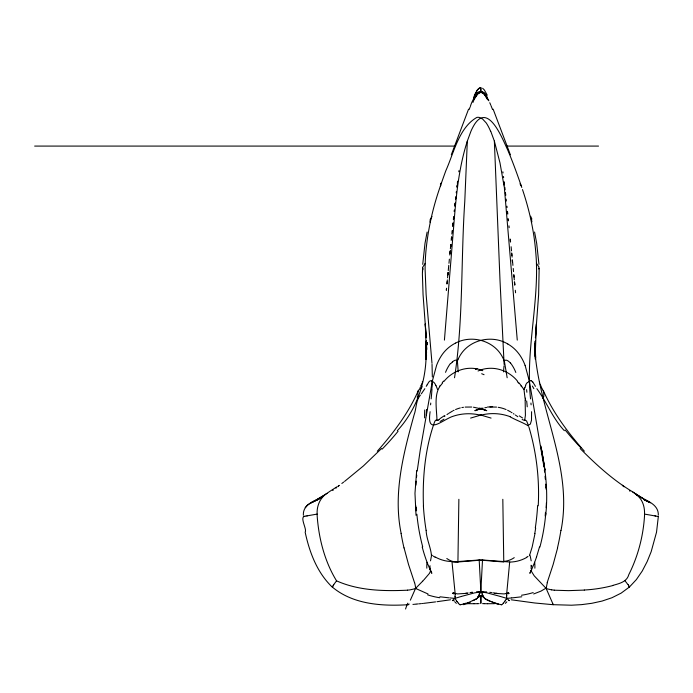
<?xml version="1.0" encoding="UTF-8"?>
<svg xmlns="http://www.w3.org/2000/svg" width="693" height="693" viewBox="0 0 693 693"><rect width="100%" height="100%" fill="white"/><g stroke="black" fill="none" stroke-linecap="round" stroke-linejoin="round"><path stroke-width="1.04" d="M432.337 376.957L432.034 364.353M506.687 595.434L506.626 596.734M426.689 343.07L426.056 358.359L426.541 342.81L426.152 357.779L426.412 341.346L426.299 356.999L426.282 340.791L426.507 355.985L425.259 323.856L426.264 337.803L423.059 294.629L422.401 274.047L422.583 267.463L422.522 271.734L422.626 267.342L425.225 263.383A214.856 214.691 -12.6 0 1 425.831 252.278C427.798 230.345 432.579 208.688 439.769 187.872C441.744 182.103 443.763 176.351 445.868 170.625C453.889 152.755 458.983 127.538 476.879 117.412A6.116 5.968 0 0 1 479.209 117.412L482.579 118.997L486.313 123.042A50.996 50.208 -47.5 0 1 490.618 131.358M553.257 604.677L546.136 588.426L534.225 575.84L531.063 570.772M407.467 590.202C383.662 591.276 358.671 590.722 336.555 580.847C324.748 561.642 318.875 538.825 317.203 516.406A61.746 60.239 -86.5 0 1 317.143 514.093C316.675 505.968 320.062 497.652 327.165 493.251M458.87 499.298L457.926 561.997L482.51 559.987L509.676 561.997L506.687 593.823M432.319 380.344L432.094 387.422M480.734 92.394L480.838 87.673L479.149 88.219L477.416 89.882L473.484 97.548M457.406 183.316L457.441 184.797A6.393 1.603 68.3 0 0 457.475 185.109M426.949 344.43L427.009 342.394M426.022 358.731L426.68 343.096M430.11 411.711C426.593 434.849 440.185 421.604 451.498 416.831A47.349 45.669 5.6 0 1 480.076 415.098M457.415 182.961L457.536 181.488M521.777 187.457C517.394 174.723 512.855 162.032 507.562 149.653C502.668 139.414 488.782 103.127 474.87 123.796A52.261 51.533 20.2 0 0 470.928 131.298L467.325 141.095L464.778 201.446C460.828 260.109 463.444 319.551 454.53 377.763M481.531 594.958L481.479 596.266M543.78 396.621L543.823 394.62A12.509 5.994 -76.5 0 0 543.806 393.719L543.208 390.35A2.278 1.178 -67.8 0 0 542.671 390.116L542.238 389.128M482.51 559.987L480.812 591.727M538.227 505.769C539.639 479.279 536.469 452.486 528.924 427.044M432.025 388.6L431.531 395.079M504.114 364.414L500.025 280.882L494.36 141.095L490.757 131.298M422.73 264.345L425 243.321L427.122 232.034M429.989 565.679L429.92 568.199M415.921 485.161L416.172 481.176M504.028 365.843L503.456 371.89M655.552 516.016L658.333 516.545L656.531 532.189L651.169 551.689L647.167 561.581L642.246 571.032L636.347 579.617L629.435 587.006L621.136 593.13L611.928 597.747L602.07 601.065L591.839 603.3L581.531 604.642L571.491 605.214L552.728 604.668L534.762 602.988L511.183 599.783M426.065 359.251L426.559 351.931M426.697 349.844L426.836 347.756M427.053 344.62L427.191 342.533M444.421 340.116L453.196 232.51C455.691 201.767 457.822 170.66 467.325 141.095M545.192 516.051L545.469 512.335M545.677 515.306C548.31 492.506 545.538 469.542 541.051 447.15L544.923 470.183L540.912 446.093M455.05 597.037L455.05 596.387M533.671 593.97L540.99 591.112L546.171 588.045M430.578 404.842L430.743 403.049M416.545 477.156L416.727 475.138M426.022 359.13C424.818 385.481 415.402 411.157 397.349 430.674M446.561 288.201L446.361 290.28L446.517 288.678M446.959 284.043L447.357 279.885M447.557 277.815L448.059 272.618M448.258 270.539L448.761 265.358M448.969 263.288L449.376 259.147M449.774 255.007L450.181 250.866M450.389 248.796L450.788 244.655M449.974 253.525L450.164 251.55M450.649 246.647L450.84 244.707M450.121 253.777L450.415 250.762M450.805 246.803L450.996 244.828M451.567 239.007L451.749 237.101M452.373 232.086L452.512 230.674M431.462 395.755L431.15 398.882M451.212 240.402L451.533 237.205M451.853 234.009L452.243 230.466M452.598 226.559L452.91 223.371M447.02 283.532L447.236 281.384M447.86 275.008L448.068 272.912M451.403 238.938L451.593 237.041M452.962 224.887L453.144 223.042M448.085 274.48L448.302 272.358M448.258 274.229L448.414 272.635M453.066 225.086L453.205 223.709M452.798 224.93L452.988 223.103M453.75 218.234L453.889 216.883M416.666 470.59L414.977 493.321L416.017 515.306M453.629 216.779L453.352 219.473M454.435 211.53L454.565 210.213M454.184 211.452L454.322 210.126M455.119 204.972L455.258 203.673M455.024 203.612L454.738 206.202M454.998 205.05L455.223 202.988M455.803 198.536L455.942 197.262M303.361 515.254C302.633 503.828 315.705 500.9 323.146 496.084L318.052 498.908L326.611 493.589M455.725 197.219L455.518 199.125M455.665 198.882L455.89 196.847M417.195 471.058L420.261 450.008L432.311 381.271L436.573 365.376A48.285 47.956 46.3 0 1 442.429 354.218A37.249 36.998 45.1 0 1 455.474 343.113M456.228 192.819L456.366 191.58M457.293 185.447L457.146 186.677M457.094 185.429L456.869 187.257M457.605 181.211L457.458 182.406M458.818 171.795L458.965 170.643M561.027 530.396C572.695 471.353 542.29 416.623 535.663 359.13M430.518 560.854L431.297 556.774A10.551 10.282 26 0 1 431.462 556.219C431.297 548.518 426.299 538.859 426.16 530.31M480.985 603.222L480.673 597.661A4.487 3.309 7.1 0 1 480.795 596.82L480.907 596.552A5.007 3.673 5.3 0 1 481.089 596.214L481.981 595.59M538.799 268.971L538.911 266.944L536.46 263.383A214.856 214.596 36.6 0 0 535.758 252.287C534.06 230.934 529.331 209.858 522.496 189.57M534.996 533.523L532.163 547.011L529.565 555.379M455.136 594.395L455.05 596.309M557.622 547.877L553.144 564.509L547.167 582.666M539.509 546.959L536.581 556.765M529.824 555.214L530.232 556.219A10.369 10.109 -26.2 0 1 530.388 556.782L531.176 560.854M451.308 154.79L468.563 109.156M422.219 382.224L422.401 381.73M524.913 387.578L525.701 385.585M524.87 387.708L524.116 389.483M421.474 384.199L421.665 383.705M469.144 109.537L470.088 107.094M430.249 219.265L429.972 222.158M421.084 385.187L420.686 386.174M470.391 106.341C472.011 100.45 479.357 85.802 485.472 96.119M420.079 387.656L420.279 387.162M531.453 570.018L534.13 563.6A143.815 142.836 -67.1 0 0 536.599 556.774M419.663 388.634L419.239 389.622M440.367 186.157L440.904 184.996M473.813 99.87C475.996 89.033 485.698 89.128 487.924 99.87L487.491 98.969A32.727 31.315 -11.1 0 0 485.299 94.906C483.783 92.195 479.842 91.173 477.849 93.979M422.652 581.193L415.549 588.426L410.343 600.19M479.305 594.334L478.447 596.223M531.21 570.469L531.401 570.07L529.859 573.293L531.133 570.608M418.936 390.107A2.278 1.178 68.6 0 0 418.485 390.358L418.416 390.428C408.541 412.985 393.537 432.865 377.313 451.212M458.255 358.887L459.909 355.778A23.311 22.904 4.5 0 1 460.507 354.825C470.131 339.431 492.316 334.606 507.778 343.988M474.393 95.27L477.598 89.648L480.032 87.794M478.551 596.223L478.499 596.335A14.432 14.198 73 0 1 478.161 596.95L477.849 597.479A8.021 7.944 10.9 0 1 477.694 597.73L477.59 597.73A7.753 7.493 -54 0 0 477.841 597.401L478.066 596.959M474.584 98.605L475.762 96.431M531.912 221.942L531.349 219.04M474.402 98.605L475.615 96.431M427.131 384.806L428.88 381.99A5.423 4.418 56.5 0 1 430.379 380.855L430.561 380.803A2.703 2.148 -78.9 0 1 431.098 380.734A2.885 2.356 88.5 0 1 432.319 381.245M427.001 385.039L426.238 386.356M475.407 97.488L477.035 94.95M524.722 419.984L525.415 415.272L525.138 400.008M424.826 388.695L421.344 393.841M418.416 390.428L418.113 391.199A6.445 3.257 70.2 0 0 418.044 391.692L417.888 393.719A12.405 5.761 77 0 0 417.87 394.612L417.914 396.613M409.069 603.932L408.671 604.495M504.599 601.455L503.447 603.231M612.785 585.42C619.239 583.567 626.888 582.016 628.837 574.549C637.915 556.522 643.165 536.529 644.49 516.406A61.746 60.222 86.5 0 0 644.525 514.093C644.845 506.843 642.498 499.133 636.391 494.715M333.342 585.161C332.969 585.767 332.458 586.321 332.233 586.997C353.187 604.642 382.493 606.34 408.705 604.686M333.671 584.684L336.555 580.847M476.715 94.291C478.542 90.09 483.861 90.896 485.351 94.88M506.436 598.995L506.869 598.405L511.642 597.92M506.748 598.561L505.812 599.826M439.804 386.555C433.965 394.984 436.633 409.338 436.971 419.984M420.408 395.123C415.731 400.441 416.519 408.272 414.154 414.674C403.543 453.144 392.896 493.347 401.143 533.35M476.152 95.703L477.72 93.581L480.803 91.848L484.06 93.581L487.292 98.605M440.384 385.776L442.654 382.926M505.136 600.692L505.518 600.207M476.022 95.703L479.218 92.282L480.881 91.848M477.338 598.076L476.992 598.501L477.347 598.172M450.71 363.669L452.338 361.971M305.206 507.648L307.545 505.006L310.897 502.832M424.289 579.4L429.443 573.388L430.63 570.789M443.979 381.41C453.057 370.045 469.1 364.83 482.796 370.686M423.821 579.92L422.791 581.037M333.021 586.295C332.207 587.777 331.245 586.001 330.431 585.29C316.467 570.945 309.303 551.437 305.163 532.189C307.38 529.279 298.458 515.774 305.752 516.086M381.531 448.536L363.349 465.982L344.577 481.41M505.353 603.343L506.843 601.879M337.69 486.798L339.267 485.343L338.305 485.958M478.516 596.89L480.344 596.43M478.343 597.037L477.893 597.392M343.737 482.051L341.831 483.471M528.967 381.6L528.144 382.181A6.376 5.042 -68.8 0 0 527.572 382.649M444.464 416.32L445.062 415.904M446.959 414.579L448.302 413.66M332.718 490.471L333.238 490.124M439.812 418.728L444.352 415.705M476.897 598.501L476.334 598.917L476.775 598.579M448.986 413.21L452.581 411.027M528.014 556.366L526.654 557.207M336.729 486.945L336.27 487.231M336.148 487.3L329.669 491.467A70.807 70.045 74.7 0 0 327.183 493.269M476.143 599.029L475.112 599.61M475.987 599.055L468.789 602.39A51.403 48.51 -2.9 0 1 467.766 602.737M315.713 500.615L321.205 497.609M474.731 599.809L473.761 600.303M321.231 497.531L311.235 502.754L319.204 498.882M453.326 410.62L454.071 410.247M500.19 596.404L486.91 592.836L480.647 591.883L482.752 591.995M625.077 580.873L628.023 584.684M311.018 502.841L319.014 498.977M455.483 343.139C470.937 334.806 492.125 340.055 501.351 355.093A23.181 22.739 -0.1 0 1 501.758 355.786L503.43 358.887A33.836 33.325 -33 0 1 504.339 360.94M453.118 600.485L452.39 600.614L454.825 598.405L461.295 596.456M475.017 410.646L481.99 408.229L475.026 410.646L476.741 409.979M507.9 593.849L508.567 593.598A14.232 14.215 13.3 0 0 509.225 593.312M478.04 370.998C491.883 364.735 508.454 369.75 517.706 381.41M467.766 602.754L465.774 603.421M525.069 420.192L526.559 420.911L528.317 425.164L530.336 424.125L531.505 420.235L531.583 411.711M507.9 593.061L508.567 592.836M470.616 418.087L481.548 414.856M479.66 409.139L483.099 408.151M461.503 596.404L474.376 592.922L480.725 591.9M463.496 604.105L460.862 604.617M508.671 600.467A2.244 0.632 33.1 0 0 508.991 600.588L509.303 600.632M508.558 592.948L504.088 593.918L494.559 593.329M484.814 407.761L486.521 407.441M461.876 407.579L463.487 407.293M306.999 515.869L317.151 514.093M470.01 592.61L472.349 592.255M470.876 592.602L472.409 592.368M521.768 596.786L511.876 597.903M468.044 592.922L465.679 593.269M436.971 601.697L450.511 599.783M304.054 516.467L303.395 516.554M435.533 601.896L423.527 603.378M467.134 593.329L457.605 593.918L453.127 592.948M422.219 603.516L422.661 603.464M421.327 603.603L419.074 603.828M418.156 603.924L416.285 604.088M415.341 604.175L415.817 604.131M460.1 604.703L460.672 604.66L459.918 604.712A2.122 2.088 -63.4 0 1 459.372 604.452M414.145 604.279L414.622 604.235M487.361 407.086L492.662 406.661M412.933 604.374L413.418 604.331M465.124 407.086L471.777 407.025M480.067 591.926L480.665 591.874A11.746 11.227 7.1 0 0 480.31 591.787M476.515 591.77L480.31 591.831M479.954 591.935L478.967 591.995M584.294 590.09L568.511 590.644L554.227 590.202M454.244 600.996L453.802 600.597M489.908 407.025L496.569 407.086M479.218 596.249L480.613 596.214A4.998 3.673 -6.1 0 1 480.786 596.552L480.89 596.82A4.496 3.326 -7 0 1 481.029 597.661L480.708 603.222M474.073 603.724L477.39 603.664M477.468 603.664L479.097 603.638M502.815 499.298L503.768 561.997L479.184 559.987L452.018 561.997L455.171 593.918A4.66 0.563 -62.1 0 1 455.258 594.118M487.707 603.724L494.49 603.664M34.65 146.084L454.582 146.084M506.531 146.084L598.518 146.084M467.195 603.664L473.977 603.724M482.588 603.638L484.225 603.664M484.303 603.664L487.612 603.724M481.081 596.214L482.649 596.257M658.333 516.554L657.64 516.467M501.637 604.712L501.801 604.72A3.222 2.98 -73.4 0 0 503.161 603.109M449.818 597.903L454.825 598.405L456.548 600.692M448.856 597.825L439.925 596.786M486.659 591.909L481.47 591.822A11.738 11.123 -7.2 0 0 481.046 591.935M497.591 593.468L496.015 593.269M497.479 593.563L495.902 593.373M500.926 604.642L501.585 604.703L498.388 604.114M473.475 407.198L481.167 408.87M495.226 593.165L492.862 592.801M489.726 592.307L491.675 592.61M551.706 589.89L547.998 589.041A28.569 27.278 -61 0 1 546.136 588.426M644.533 514.093L654.686 515.869M480.136 414.856L491.068 418.087M482.649 596.768L481.34 596.43A14.414 7.987 -7.3 0 1 480.509 596.673M500.398 596.456L506.869 598.405L509.303 600.614M495.919 603.421L493.918 602.754A51.403 48.553 2.8 0 1 492.896 602.408L485.706 599.055M531.133 380.803L531.314 380.864A5.423 4.349 -65.6 0 1 532.726 382.068M428.023 593.97L415.549 588.426A28.448 27.166 61.1 0 1 413.695 589.041L409.797 589.925A40.116 38.34 64.1 0 1 407.458 590.124M486.685 410.654L479.703 408.229L486.668 410.646M479.677 408.238L484.97 409.979M453.127 592.836L453.794 593.061M453.785 593.849L453.118 593.598A14.232 14.215 -10.1 0 1 452.46 593.312M510.195 416.831C515.757 420.123 523.795 422.791 528.629 426.117M490.393 601.446L489.752 601.16M643.762 499.506L650.458 502.754L644.256 499.74M645.209 500.225L649.705 502.425L646.812 500.987M507.614 410.247L510.576 411.867M487.5 600.095L486.962 599.809M486.832 599.748L485.602 599.003M435.039 557.207L433.194 556.063M511.295 412.309L512.006 412.751M632.726 491.961L643.641 498.908L635.083 493.589C642.662 500.103 658.679 502.356 658.324 515.168M580.154 448.536C595.945 464.475 612.733 479.825 632.025 491.467A59.849 59.243 -68.6 0 1 636.425 494.663M432.371 555.535L431.843 555.154M480.526 596.162L479.842 595.685M513.392 413.66L514.067 414.119M629.487 490.809L629.989 491.164M517.81 416.727L516.623 415.904M515.375 415.029L516.008 415.471M622.349 485.291L623.284 486.122M432.727 381.6L433.489 382.138A6.54 5.189 69.2 0 1 434.121 382.64A9.269 8.507 -85.8 0 1 435.88 385.637M423.102 269.153L422.531 268.33M482.389 92.282L483.965 93.581L487.101 98.605M623.336 486.165L624.003 486.798M482.623 88.271L484.355 89.969L487.274 95.21M454.851 601.879L456.34 603.343M628.923 586.573L629.452 586.997L628.499 585.377M510.438 363.045L509.078 361.737A7.692 7.675 -56.8 0 0 506.626 360.247A2.174 2.157 -9.8 0 0 504.322 360.958L506.826 375.719M584.381 451.212C568.156 432.865 553.144 412.985 543.277 390.428M484.355 598.189L485.403 598.943L484.433 598.172M519.031 382.926L521.309 385.776M532.813 381.99L535.446 386.356M553.057 604.539L552.624 603.932M564.345 430.674C552.616 418.312 546.803 402.191 536.858 388.695M485.36 94.95L488.86 100.797M521.89 386.555L523.995 389.674L525.025 398.085M484.017 597.747L484.112 597.756A7.684 7.424 54.1 0 1 483.844 597.401L483.584 597.063M458.246 603.231L457.094 601.455M430.561 570.608L431.834 573.293L430.024 569.282M437.569 389.466L435.984 385.585M486.287 97.488L487.092 99.047M483.134 596.223L483.194 596.335A14.432 14.198 -73 0 0 483.376 596.673M520.781 184.996L521.153 185.776M483.246 596.223L482.389 594.334M430.474 570.469L427.564 563.6A143.815 142.81 67.1 0 1 425.121 556.765A162.483 161.382 67 0 1 423.449 551.455L422.184 546.959M489.76 102.72L490.679 104.825M542.03 388.634L541.614 387.656M541.406 387.162L540.809 385.68M493.13 109.156L510.386 154.79M490.982 105.579L492.55 109.537M540.609 385.187L540.219 384.199M539.466 382.224L539.656 382.718M525.121 365.376L529.383 381.271L543.988 466.943M494.36 141.095L499.982 162.864L504.322 187.5M414.527 582.666L408.541 564.509L404.062 547.877M480.89 591.77L479.184 559.987M506.557 594.395L506.67 595.07M506.852 598.354L506.661 597.219M534.572 232.034L536.685 243.321L538.963 264.345M506.938 376.412L507.163 377.763M502.875 171.795L503.031 172.955M458.229 371.89L457.38 360.949A2.166 2.157 4.6 0 0 455.076 360.273A7.952 7.918 14.4 0 0 452.382 362.015M503.482 176.455L503.638 177.642M504.157 181.809L504.452 184.217M504.816 187.257L505.11 189.717M544.377 470.036L544.611 472.08M505.466 192.819L505.751 195.322M505.344 192.836L505.569 194.837M506.176 199.125L506.384 201.039M506.947 206.202L507.085 207.502M504.4 188.175L517.264 340.116M507.501 211.452L507.778 214.102M507.354 211.339L507.571 213.479M507.259 211.53L507.441 213.314M508.333 219.473L508.471 220.833M508.09 218.503L508.272 220.313M508.983 225.849L509.164 227.685M530.535 398.882C525.9 355.786 536.642 312.889 536.573 269.82A218.113 217.689 50 0 0 536.417 263.383M514.345 282.008L514.63 284.823M510.377 239.899L510.568 241.814M511.105 246.725L511.503 250.866M511.711 252.936L512.118 257.077M512.422 260.178L512.924 265.358M513.825 275.008L514.033 277.122M514.561 282.458L514.769 284.606M511.72 253.525L511.91 255.518M510.126 239.007L510.412 241.918M512.162 259.858L512.361 261.911M513.227 268.46L513.53 271.578M513.834 274.697L514.327 279.885M514.535 281.964L514.83 285.083M515.332 290.28L515.575 292.784M530.942 403.049L531.107 404.842M545.053 476.143L545.33 479.166M415.739 505.751L416.121 510.897M545.703 484.164L545.902 487.153M531.704 565.679L531.73 566.242M423.466 505.769C422.392 477.642 425.06 448.692 434.554 422.011A10.274 10.118 -77.8 0 1 435.074 421.032L435.447 420.486A1.204 1.169 -70.3 0 1 436.633 420.166A1.126 1.083 -81.2 0 0 436.945 420.279M431.99 363.305L426.126 294.594L425.121 269.82A218.113 217.784 -43.3 0 1 425.181 263.375M535.672 358.731L535.178 343.849M480.847 87.673L480.847 91.294M539.163 268.33L538.626 294.629L535.42 337.803L536.434 323.856L535.187 355.985L535.403 340.791L535.394 356.999L535.273 341.354L535.542 357.779L535.169 343.91M504.287 183.316L504.244 184.918A6.341 1.932 -64.8 0 1 504.218 185.126M333.446 585.126A20.825 5.57 -47.9 0 1 333.775 584.658M306.089 516.06A31.627 1.048 -9.1 0 1 307.32 515.835M452.027 561.573A34.979 34.26 12 0 1 435.178 556.973M514.249 557.657A19.716 18.408 -20.3 0 1 503.75 561.391M426.108 530.31A246.916 246.708 46.3 0 1 423.38 505.777M430.7 219.213A19.092 6.687 -61.9 0 1 431.982 216.45M432.605 381.704A7.978 6.506 -6.5 0 1 432.189 381.358M473.007 102.391A44.43 42.568 36 0 1 476.576 94.213M504.201 182.839A8.749 0.719 -86.6 0 1 504.305 182.346M440.393 184.251A9.633 5.865 84.7 0 1 441.493 182.692M480.466 595.711A1.958 1.533 -54.2 0 1 481.02 596.257M654.876 515.887A33.706 1.143 9.1 0 1 655.743 516.034M628.205 584.745A19.681 5.379 47.7 0 1 628.69 585.446M535.663 528.049A231.601 229.937 85.6 0 1 534.779 533.48M537.612 505.734A246.916 246.05 79.6 0 1 535.299 527.988M481.583 414.994A47.349 45.781 -5.4 0 1 510.239 416.718M457.908 562.326A19.621 19.43 -2.9 0 1 446.794 558.506M526.767 557.415A34.979 34.797 -1.5 0 1 509.676 562.075M457.406 360.958A33.758 33.186 43.3 0 1 458.281 358.905M507.787 343.962A37.006 36.746 -59.7 0 1 518.555 353.404L519.837 355.137A48.623 48.302 -42.7 0 1 525.103 365.384M529.426 381.341A2.893 2.296 -80.7 0 1 530.595 380.734A2.668 2.166 -86.7 0 1 531.133 380.769M529.244 381.167A8.091 6.272 -0.6 0 1 528.82 381.479M530.578 216.207A19.924 7.84 61.4 0 1 531.895 219.083M520.001 183.853A9.633 5.579 84.3 0 1 520.729 185.074M457.51 184.234A8.238 0.528 87.8 0 1 457.519 183.888M481.514 596.171A14.406 7.432 8.1 0 1 480.803 595.963M480.665 596.257A1.958 1.533 54.1 0 1 481.219 595.72M422.704 546.82A196.388 195.131 66.9 0 1 416.874 514.206M416.562 510.446A196.388 195.131 66.9 0 1 416.372 507.597M422.167 386.746A51.897 19.525 -49.9 0 1 420.876 388.764M417.437 398.31A23.891 21.076 45.2 0 1 417.325 396.561M403.984 547.894A241.883 241.58 -2.5 0 1 401.065 533.367M414.605 582.648A27.443 24.472 71.5 0 1 415.627 588.426M335.992 488.21A16.086 5.535 -35.6 0 1 336.166 488.037M546.37 588.054A27.997 24.688 -71.9 0 1 547.357 582.718M560.914 530.379A240.099 239.605 -27.9 0 1 557.484 547.842M542.965 396.699A23.934 19.707 -55.3 0 1 542.784 398.345M533.861 388.643A51.897 24.948 46.6 0 1 532.389 386.07M545.902 487.153A182.666 182.372 -49.7 0 1 545.989 489.119M546.396 502.823A197.02 196.647 -53.1 0 1 546.188 507.648M545.781 513.34A197.02 196.647 -53.1 0 1 539.908 547.063M426.082 352.72A264.44 257.25 -79 0 1 425.589 359.095M535.256 359.165A264.44 258.099 78.5 0 1 534.52 348.579M405.578 609.008A16.736 2.096 -61.8 0 1 407.813 603.17M398.059 431.289A279.47 272.375 -87.9 0 1 382.129 449.142M439.752 597.747A75.407 72.046 -5.2 0 1 427.694 594.88M455.258 596.968A9.511 5.787 -63.2 0 1 455.041 598.371M426.827 568.182A26.577 13.332 -71.7 0 1 427.035 562.266M430.067 569.135A7.069 1.481 -79.5 0 1 429.989 568.026M554.235 590.133A38.626 36.92 -64.1 0 1 551.715 589.847M612.82 585.55A153.924 147.791 75.7 0 1 584.286 590.02M580.881 447.799A279.47 270.452 82.5 0 1 565.15 429.981M438.21 420.097A3.612 3.144 -59.9 0 1 437.266 420.304M439.535 419.438A9.979 8.455 -53.8 0 1 438.201 420.062M443.936 419.161A33.316 26.187 -48.3 0 1 440.133 421.431M455.587 409.537A32.121 31.705 8.3 0 1 460.273 407.934M481.678 373.735A52.98 44.82 22.2 0 1 484.06 374.696M442.238 382.623A56.878 50.624 -33.4 0 1 443.572 381.089M439.492 386.399A47.046 35.603 -40.8 0 1 440.072 385.611M424.618 417.879A68.945 26.603 -74.3 0 1 424.74 409.97M426.212 415.081A78.733 10.473 -81.7 0 1 426.611 409.502M526.602 389.665A78.733 4.331 83.3 0 1 526.879 392.255M526.654 400.944A68.945 18.07 78.5 0 1 527.234 406.826M534.649 562.266A26.577 13.332 71.7 0 1 534.857 568.182M531.055 565.237A8.55 1.594 80.7 0 1 531.124 568.866M520.989 385.949A47.046 34.91 41.4 0 1 521.569 386.72M517.368 381.678A56.878 49.688 34.6 0 1 518.685 383.177M475.381 369.482A53.37 50.606 -18.7 0 1 477.165 368.763M498.198 407.311A32.207 31.757 -7.1 0 1 506.089 409.563M522.591 417.974A33.255 22.644 43.7 0 1 519.343 415.878M522.15 419.438A10.005 8.481 53.9 0 0 523.492 420.062A3.612 3.075 54.3 0 0 524.419 420.235M525.268 398.172A88.21 56.324 62.6 0 1 525.372 400.104M480.63 591.631A1.914 1.187 71.4 0 1 481.462 592.264M506.566 597.037A3.985 3.326 37.1 0 1 506.557 596.725M506.739 594.975A4.418 1.732 -66.8 0 1 506.765 595.296M506.358 593.979A6.098 0.693 62.9 0 1 506.531 594.04M480.232 592.264A1.914 1.187 -71.4 0 1 481.055 591.64M510.516 362.985A37.898 37.465 79.2 0 1 515.817 372.462M533.177 592.602A75.407 69.551 0.6 0 1 521.491 595.252M470.183 602.538A46.777 44.179 -38.3 0 1 463.608 604.677M473.44 600.381A46.44 43.798 -36.9 0 1 472.843 600.666M465.722 603.265A43.312 41.355 -0.9 0 1 463.253 603.958M498.345 604.287A43.312 41.701 -0.8 0 1 495.859 603.586M488.782 600.805A46.44 43.945 37.3 0 1 487.898 600.372M498.232 603.898A46.777 43.382 35.2 0 1 491.787 601.767M445.53 372.323A39.449 39.31 82.2 0 1 450.433 363.461M480.344 592.983A4.297 2.14 -60.9 0 1 480.518 592.74M479.106 594.239A10.43 9.061 -72.9 0 1 479.729 593.043M478.343 596.179A14.64 14.215 -54.5 0 1 477.971 596.907M456.427 600.788A17.004 16.519 76.5 0 1 456.956 601.55M459.442 604.365A4.6 4.262 73.4 0 1 458.437 603.118M504.738 601.55A17.004 16.519 -76.5 0 1 505.266 600.788M481.167 592.74A4.297 2.166 61 0 1 481.349 592.983M481.964 593.043A10.43 9.061 72.9 0 1 482.579 594.239M483.723 596.907A14.64 14.215 54.5 0 1 483.35 596.179M479.305 596.578A2.261 1.81 -44.9 0 1 480.44 595.911M481.254 595.911A2.261 1.81 44.8 0 1 482.38 596.578M525.493 385.499A9.234 8.81 73.8 0 1 527.382 382.449M525.051 420.166A1.126 1.083 -79.2 0 1 524.74 420.279"/></g></svg>
